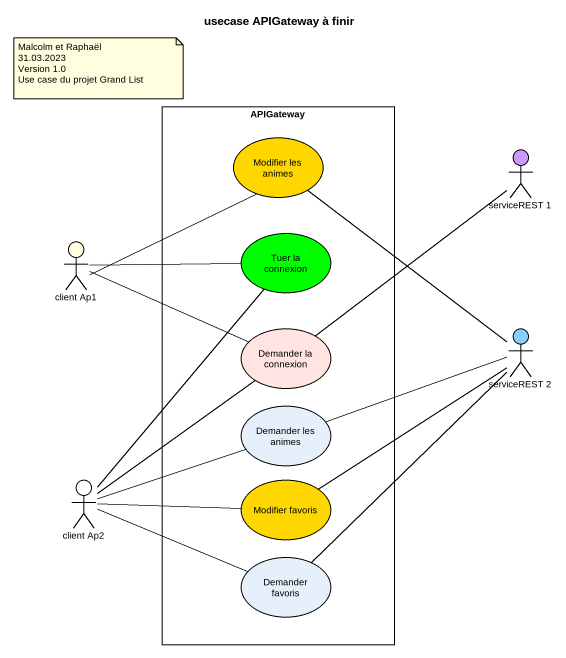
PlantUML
@startuml
title usecase APIGateway à finir
rectangle APIGateway {
  usecase "Modifier les animes" as Modifier_les_animes #FFD700
  usecase "Tuer la connexion" as Tuer_la_connexion #00FF00
  usecase "Demander la connexion" as Demander_la_connexion #FFE4E1
  usecase "Demander les animes" as Demander_les_animes
  usecase "Modifier favoris" as Modifier_favoris #FFD700
  usecase "Demander favoris" as Demander_favoris
}
actor "serviceREST 1" as serviceREST_1 #CC99FF
actor "client Ap1" as client_Ap1 #FFFFE0
actor "serviceREST 2" as serviceREST_2 #87CEFA
actor "client Ap2" as client_Ap2
Modifier_les_animes -- serviceREST_2
serviceREST_1 -- Demander_la_connexion
client_Ap1 -right- Modifier_les_animes
client_Ap1 -right- Tuer_la_connexion
client_Ap1 -right- Demander_la_connexion
Demander_les_animes -right- serviceREST_2
client_Ap2 -up- Tuer_la_connexion
client_Ap2 -up- Demander_la_connexion
client_Ap2 -right- Demander_les_animes
client_Ap2 -right- Modifier_favoris
client_Ap2 -right- Demander_favoris
Modifier_favoris -up- serviceREST_2
Demander_favoris -up- serviceREST_2
note as N1
  Malcolm et Raphaël
  31.03.2023
  Version 1.0
  Use case du projet Grand List
end note
@enduml
